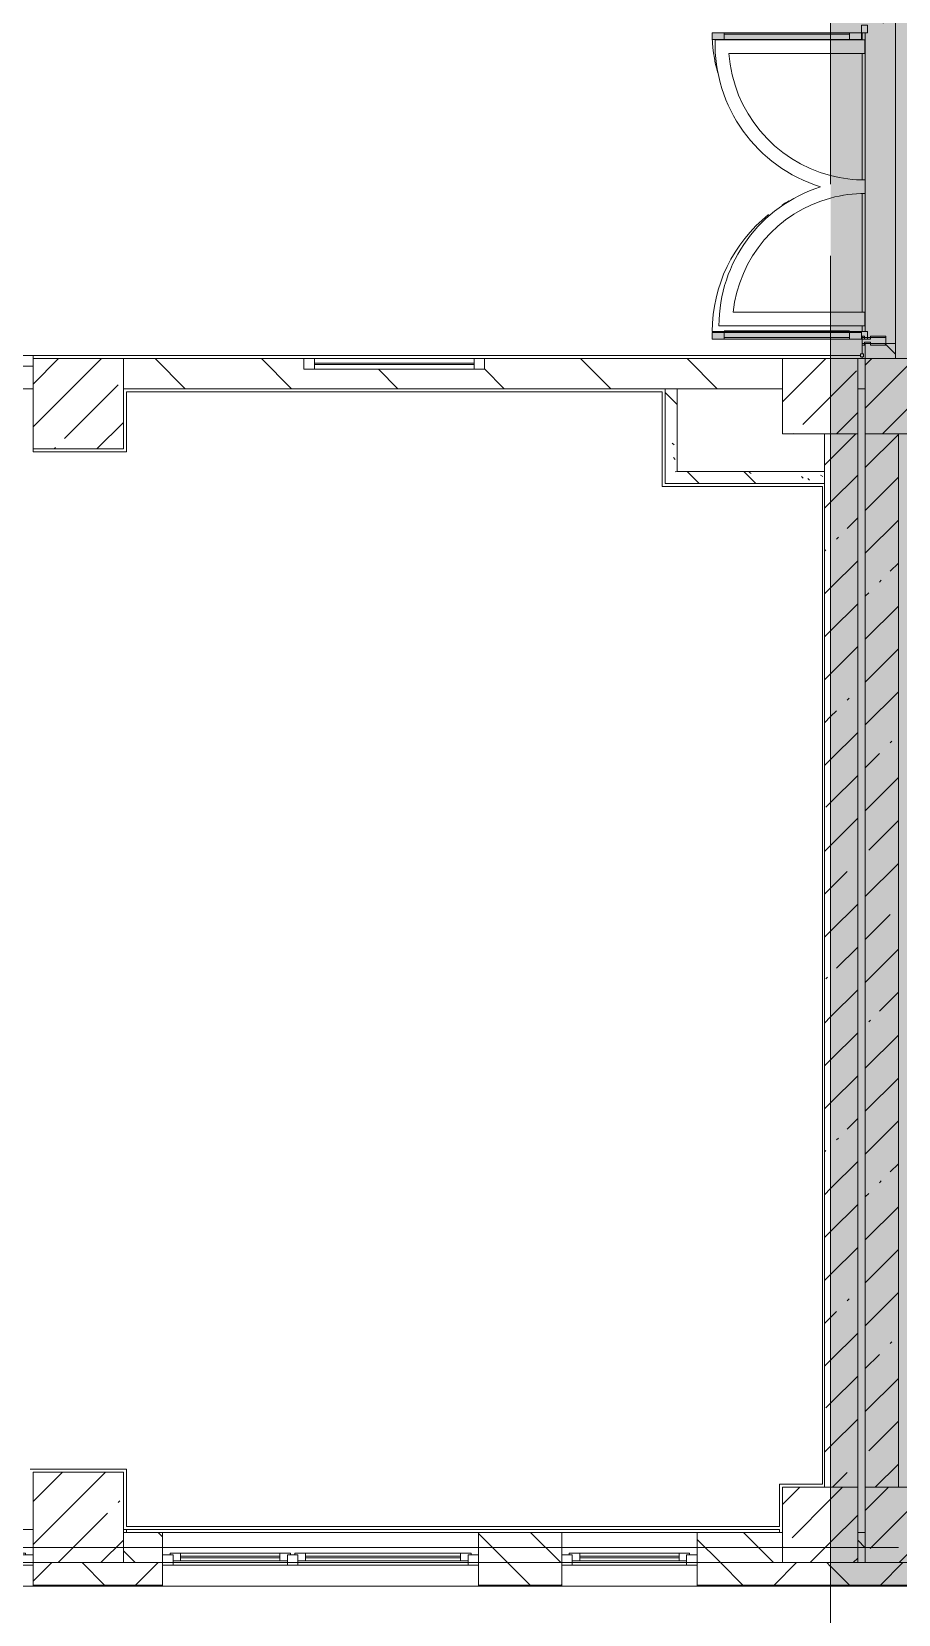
# Model space of a CAD drawing. Header units: millimetres. Extents: x 35378 to 237579, y -8553 to 29000.
# Drawn here: x 141395 to 147155, y -444 to 10073 of the extents above; entities that cross this region are included whole.
import ezdxf

# ---------------------------------------------------------------- set-up
doc = ezdxf.new("R2010")
doc.units = ezdxf.units.MM
doc.linetypes.add('Осевая', pattern=[3175, 635, -476.25, 1587.5, -476.25])
doc.layers.add('A-DETL-GENF-3', color=7, linetype='Continuous', lineweight=9, true_color=0xc0c0c0, transparency=0.4)
for name, color, linetype, lineweight, true_color in [('A-DETL-GENF-4', 7, 'Continuous', 5, 0xaaaaaa), ('A-DETL-GENF-5', 7, 'Continuous', 5, 0xb7b7b7), ('A-DETL-GENF-6', 7, 'Continuous', 5, 0xe2e2e2), ('A-DOOR-1', 7, 'Continuous', 5, 0xaaaaaa), ('A-DOOR-3', 7, 'Continuous', 5, 0xb7b7b7), ('A-FLOR-1', 7, 'Continuous', 5, 0xb7b7b7), ('A-FLOR-2', 7, 'Continuous', 5, 0xaaaaaa), ('A-GLAZ-CWMG-2', 7, 'Continuous', 5, 0x737373), ('A-WALL-5', 7, 'Continuous', 5, 0x737373), ('A-WALL-6', 7, 'Continuous', 9, 0x737373), ('I-WALL-2', 7, 'Continuous', 5, 0x737373), ('I-WALL-4', 7, 'Continuous', 5, 0x787878), ('S-COLS-2', 7, 'Continuous', 5, 0x737373)]:
    doc.layers.add(name, color=color, linetype=linetype, lineweight=lineweight, true_color=true_color)
for name, color, linetype, lineweight in [('A-GLAZ-2', 7, 'Continuous', 5), ('A-GLAZ-CWMG-3', 7, 'Continuous', 5), ('A-WALL', 7, 'Continuous', 9), ('A-WALL-4', 7, 'Continuous', 5), ('I-WALL-3', 7, 'Continuous', 5), ('S-COLS-1', 7, 'Continuous', 5), ('Оси', 7, 'Continuous', 9), ('Оси-2', 7, 'Осевая', 9)]:
    doc.layers.add(name, color=color, linetype=linetype, lineweight=lineweight)
pattern_1 = [(135, (108394.95, 0), (-176.7767, -176.7767), [])]
pattern_2 = [(45, (108394.95, 0), (-353.5534, 353.5534), []), (135, (108394.95, 0), (-353.5534, -353.5534), [])]
pattern_3 = [(45, (108394.95, 0), (-285.123, 285.123), []), (45, (108680.07, 0), (-285.123, 285.123), [504.031, -100.806, 16.764, -84.042])]
pattern_4 = [(45, (-38240, -150), (-285.123, 285.123), []), (45, (-37954.88, -150), (-285.123, 285.123), [504.031, -100.806, 16.764, -84.042])]
pattern_5 = [(45, (-38240, -7650), (-285.123, 285.123), []), (45, (-37954.88, -7650), (-285.123, 285.123), [504.031, -100.806, 16.764, -84.042])]
pattern_6 = [(135, (108394.95, 0), (-377.171, -377.171), [533.4, -88.9, 17.78, -88.9]), (135, (108394.95, 376.94), (-377.171, -377.171), []), (50, (108394.95, 0), (637.6445, -55.7866), [66.675, -733.425]), (355, (108394.95, 0), (-123.349, 668.699), [53.34, -586.74]), (100.451, (108448.1, -4.65), (514.299, 612.908), [56.665, -623.315]), (46.184, (108394.95, 177.8), (948.776, -147.15), [100.012, -1100.137]), (96.636, (108474, 165.5), (830.91, 865.997), [84.998, -934.973]), (351.184, (108394.9, 177.8), (830.918, 865.988), [80.01, -880.11]), (21, (108483.85, 133.35), (530.6506, -357.928), [66.675, -733.425]), (326, (108483.85, 133.35), (216.308, 644.658), [53.34, -586.74]), (71.451, (108528.07, 103.5), (746.96, 286.724), [56.665, -623.315]), (37.5, (108394.95, 0), (10.8105, 295.9426), [16.764, -562.864, 16.764, -578.866, -588.962]), (37.5, (108394.95, 0), (10.8105, 295.9426), [-1175.258, 16.764, -572.198]), (7.5, (108394.95, 0), (233.8692, 350.6318), [16.764, -322.834, 16.764, -549.529, -224.472]), (7.5, (108394.95, 0), (233.8692, 350.6318), [-905.891, 16.764, -207.708]), (327.5, (108196.7, 0), (474.5678, -20.0513), [16.764, -205.486, 16.764, -676.656, -920.115]), (327.5, (108196.7, 0), (474.5678, -20.0513), [-915.67, 16.764, -903.351]), (317.5, (108107.8, 0), (518.452, 88.9934), [16.764, -272.161, 16.764, -443.738, -653.415]), (317.5, (108107.8, 0), (518.452, 88.9934), [-749.427, 16.764, -636.651])]
pattern_7 = [(135, (108394.95, 0), (-353.5534, -353.5534), [])]

# ---------------------------------------------------------------- blocks, each defined once
blk = doc.blocks.new('BSC_Колонна _Прямоугольная - 500х500-23286270-3_5_2_птичка')
at = {"layer": 'S-COLS-1'}
h = blk.add_hatch(dxfattribs=at)
h.set_pattern_fill('FP_73', color=256, style=0, pattern_type=2)
h.set_pattern_definition([(45, (-38790, -7650), (-285.123, 285.123), []), (45, (-38504.88, -7650), (-285.123, 285.123), [504.031, -100.806, 16.764, -84.042])])
h.paths.add_polyline_path([(-250, -250), (250, -250), (250, 250), (-250, 250), (-250, 101)])
at = {"layer": 'S-COLS-2'}
for p, q in [((250, 250), (-250, 250)), ((-250, 250), (-250, -250)), ((250, -250), (250, 250)), ((-250, -250), (250, -250))]:
    blk.add_line(p, q, dxfattribs=at)
blk = doc.blocks.new('BSC_Колонна _Прямоугольная - 500х500-V58-3_5_2_птичка')
at = {"layer": 'S-COLS-1'}
h = blk.add_hatch(dxfattribs=at)
h.set_pattern_fill('FP_80', color=256, style=0, pattern_type=2)
h.set_pattern_definition([(45, (-38790, -150), (-285.123, 285.123), []), (45, (-38504.88, -150), (-285.123, 285.123), [504.031, -100.806, 16.764, -84.042])])
h.paths.add_polyline_path([(250, -250), (250, 250), (-250, 250), (-250, -250)])
at = {"layer": 'S-COLS-2'}
for p, q in [((250, 250), (-250, 250)), ((-250, 250), (-250, -250)), ((250, -250), (250, 250)), ((-250, -250), (250, -250))]:
    blk.add_line(p, q, dxfattribs=at)
blk = doc.blocks.new('BSC_Колонна _Прямоугольная - 600х600-V76-3_5_2_птичка')
at = {"layer": 'S-COLS-1'}
h = blk.add_hatch(dxfattribs=at)
h.set_pattern_fill('FP_107', color=256, style=0, pattern_type=2)
h.set_pattern_definition([(45, (-33310, -7600), (-285.123, 285.123), []), (45, (-33024.88, -7600), (-285.123, 285.123), [504.031, -100.806, 16.764, -84.042])])
h.paths.add_polyline_path([(-300, -300), (300, -300), (300, 300), (-300, 300), (-300, 151)])
for p, q in [((300, 300), (-300, 300)), ((-300, 300), (-300, -300)), ((300, -300), (300, 300)), ((-300, -300), (300, -300))]:
    blk.add_line(p, q, dxfattribs=at)
blk = doc.blocks.new('BSC_Колонна _Прямоугольная - 600х600-V77-3_5_2_птичка')
at = {"layer": 'S-COLS-1'}
h = blk.add_hatch(dxfattribs=at)
h.set_pattern_fill('FP_108', color=256, style=0, pattern_type=2)
h.set_pattern_definition([(45, (-33310, -200), (-285.123, 285.123), []), (45, (-33024.88, -200), (-285.123, 285.123), [504.031, -100.806, 16.764, -84.042])])
h.paths.add_polyline_path([(300, -300), (300, 300), (-300, 300), (-300, -300), (252, -300)])
for p, q in [((300, 300), (-300, 300)), ((-300, 300), (-300, -300)), ((300, -300), (300, 300)), ((-300, -300), (300, -300))]:
    blk.add_line(p, q, dxfattribs=at)
blk = doc.blocks.new('120_Окно_СКБ_2Ст - 120_Окно_СКБ_2Ст 2100х2400 _мал створка справа_-22446225-3_5_2_птичка')
at = {"layer": 'A-GLAZ-2'}
for p, q in [((-1050, -127), (-1050, -57)), ((-1050, -57), (-980, -57)), ((1050, -57), (-1050, -57)), ((-980, -57), (-980, -127)), ((150, -87), (-980, -87)), ((-980, -87), (-980, -127)), ((-930, -137), (-930, -87)), ((100, -137), (100, -87)), ((150, -127), (150, -57)), ((150, -57), (220, -57)), ((150, -127), (150, -87)), ((220, -57), (220, -127)), ((980, -87), (220, -87)), ((220, -87), (220, -127)), ((270, -137), (270, -87)), ((930, -137), (930, -87)), ((980, -127), (980, -57)), ((980, -57), (1050, -57)), ((980, -127), (980, -87)), ((1050, -57), (1050, -127)), ((-980, -127), (-1050, -127)), ((-1050, -127), (-1000, -127)), ((-980, -127), (-1000, -127)), ((-1000, -127), (-1000, -137)), ((-1000, -137), (170, -137)), ((170, -137), (-1000, -137)), ((-930, -107), (100, -107)), ((100, -117), (-930, -117)), ((220, -127), (150, -127)), ((170, -127), (150, -127)), ((170, -127), (200, -127)), ((170, -137), (170, -127)), ((220, -127), (200, -127)), ((200, -127), (200, -137)), ((200, -137), (1000, -137)), ((1000, -137), (200, -137)), ((270, -107), (930, -107)), ((930, -117), (270, -117)), ((1050, -127), (980, -127)), ((1000, -127), (980, -127)), ((1000, -127), (1050, -127)), ((1000, -137), (1000, -127))]:
    blk.add_line(p, q, dxfattribs=at)
blk = doc.blocks.new('120_Окно_СКБ_1Ст - 120_Окно_СКБ_1Ст 900х2500_h_-22445987-3_5_2_птичка')
at = {"layer": 'A-GLAZ-2'}
for p, q in [((-450, -127), (-450, -57)), ((-450, -57), (-380, -57)), ((450, -57), (-450, -57)), ((-380, -57), (-380, -127)), ((380, -87), (-380, -87)), ((-380, -87), (-380, -127)), ((-330, -137), (-330, -87)), ((330, -137), (330, -87)), ((380, -127), (380, -57)), ((380, -57), (450, -57)), ((380, -127), (380, -87)), ((450, -57), (450, -127)), ((-380, -127), (-450, -127)), ((-450, -127), (-400, -127)), ((-380, -127), (-400, -127)), ((-400, -127), (-400, -137)), ((-400, -137), (400, -137)), ((400, -137), (-400, -137)), ((-330, -107), (330, -107)), ((330, -117), (-330, -117)), ((450, -127), (380, -127)), ((400, -127), (380, -127)), ((400, -127), (450, -127)), ((400, -137), (400, -127))]:
    blk.add_line(p, q, dxfattribs=at)
blk = doc.blocks.new('BSC_Колонна _Прямоугольная - 500х500-V109-3_5_2_птичка')
at = {"layer": 'S-COLS-1'}
h = blk.add_hatch(dxfattribs=at)
h.set_pattern_fill('FP_138', color=256, style=0, pattern_type=2)
h.set_pattern_definition(pattern_4)
h.paths.add_polyline_path([(-17, -250), (70, -250), (70, 250), (-250, 250), (-250, -250)])
h = blk.add_hatch(dxfattribs=at)
h.set_pattern_fill('FP_138', color=256, style=0, pattern_type=2)
h.set_pattern_definition(pattern_4)
h.paths.add_polyline_path([(93, -250), (250, -250), (250, 250), (70, 250), (70, -250)])
for p, q in [((70, 250), (-250, 250)), ((-250, 250), (-250, -250)), ((-250, -250), (70, -250))]:
    blk.add_line(p, q, dxfattribs=at)
at = {"layer": 'S-COLS-2'}
for p, q in [((250, 250), (70, 250)), ((250, -250), (250, 250)), ((70, -250), (250, -250))]:
    blk.add_line(p, q, dxfattribs=at)
blk = doc.blocks.new('BSC_Колонна _Прямоугольная - 500х500-V110-3_5_2_птичка')
at = {"layer": 'S-COLS-1'}
h = blk.add_hatch(dxfattribs=at)
h.set_pattern_fill('FP_139', color=256, style=0, pattern_type=2)
h.set_pattern_definition(pattern_5)
h.paths.add_polyline_path([(-17, -250), (70, -250), (70, 250), (-250, 250), (-250, -250)])
h = blk.add_hatch(dxfattribs=at)
h.set_pattern_fill('FP_139', color=256, style=0, pattern_type=2)
h.set_pattern_definition(pattern_5)
h.paths.add_polyline_path([(250, -250), (250, 250), (70, 250), (70, -250)])
for p, q in [((70, 250), (-250, 250)), ((-250, 250), (-250, -250)), ((-250, -250), (70, -250))]:
    blk.add_line(p, q, dxfattribs=at)
at = {"layer": 'S-COLS-2'}
for p, q in [((250, 250), (70, 250)), ((250, -250), (250, 250)), ((70, -250), (250, -250))]:
    blk.add_line(p, q, dxfattribs=at)
blk = doc.blocks.new('120_Окно_СКБ_1Ст - 120_Окно_СКБ_1Ст 400х1200 EI30-24228909-3_5_2_птичка')
at = {"layer": 'A-GLAZ-2'}
for p, q in [((-600, 30), (-600, 100)), ((-600, 100), (-530, 100)), ((600, 100), (-600, 100)), ((-530, 30), (-600, 30)), ((-600, 30), (600, 30)), ((-530, 100), (-530, 30)), ((530, 70), (-530, 70)), ((530, 60), (-530, 60)), ((530, 30), (530, 100)), ((530, 100), (600, 100)), ((600, 30), (530, 30)), ((600, 100), (600, 30))]:
    blk.add_line(p, q, dxfattribs=at)
blk = doc.blocks.new('Прямоугольный импост - 50 x 70 мм-31700031-3_5_2_птичка')
at = {"layer": 'A-GLAZ-CWMG-3'}
for p, q in [((-70, 35), (0, 35)), ((-70, -35), (-70, 35)), ((0, -35), (-70, -35)), ((0, -15), (0, -35))]:
    blk.add_line(p, q, dxfattribs=at)
blk = doc.blocks.new('Прямоугольный импост - Импост структурный с накладкой - 160мм Темный-31239214-3_5_2_птичка')
at = {"layer": 'A-GLAZ-CWMG-2'}
for p, q in [((-50, 0), (-50, 17)), ((-50, 17), (0, 17)), ((-40, 0), (-50, 0)), ((-40, -40), (-40, 0)), ((0, 0), (-10, 0)), ((-10, 0), (-10, -40)), ((0, 17), (0, 0)), ((-50, -140), (-50, -40)), ((-50, -40), (-40, -40)), ((-10, -40), (0, -40)), ((0, -40), (0, -140)), ((0, -140), (-50, -140))]:
    blk.add_line(p, q, dxfattribs=at)
blk = doc.blocks.new('Дверь_Витражная_остекление_ - ДВН_ДАО_Главный вход_1800 в свету 5-32258809-3_5_2_птичка')
at = {"layer": 'A-DETL-GENF-6'}
for points in [[(-948, -56), (-948, -20), (-993, -20), (-993, -226), (-948, -226)], [(1043, -20), (998, -20), (998, -226), (1043, -226)], [(-948, -313), (-948, -226), (-993, -226), (-993, -1013), (-948, -1013)], [(1043, -313), (1043, -226), (998, -226), (998, -1013), (1043, -1013)]]:
    blk.add_hatch(color=256, dxfattribs=at).paths.add_polyline_path(points)
at = {"layer": 'A-DETL-GENF-4'}
for p, q in [((-993, -1013), (-993, -226)), ((-993, -226), (-993, -1013)), ((-983, -933), (-983, -226)), ((-948, -1013), (-948, -226)), ((-948, -1013), (-948, -226)), ((989, -933), (989, -226)), ((998, -1013), (998, -226)), ((998, -226), (998, -1013)), ((1033, -933), (1033, -226)), ((1043, -1013), (1043, -226)), ((1043, -1013), (1043, -226)), ((-993, -933), (-948, -933)), ((1043, -933), (998, -933)), ((-993, -1013), (-948, -1013)), ((-993, -1013), (-948, -1013)), ((1043, -1013), (998, -1013)), ((998, -1013), (1043, -1013))]:
    blk.add_line(p, q, dxfattribs=at)
at = {"layer": 'A-DETL-GENF-5'}
for p, q in [((-948, -20), (-993, -20)), ((-993, -226), (-993, -20)), ((-948, -20), (-993, -20)), ((-993, -20), (-993, -226)), ((-993, -100), (-948, -100)), ((-983, -226), (-983, -100)), ((-948, -226), (-948, -20)), ((-948, -226), (-948, -20)), ((989, -226), (989, -100)), ((998, -226), (998, -20)), ((998, -20), (998, -226)), ((1043, -100), (998, -100)), ((1033, -226), (1033, -100)), ((1043, -226), (1043, -20)), ((1043, -226), (1043, -20))]:
    blk.add_line(p, q, dxfattribs=at)
at = {"layer": 'A-DOOR-1'}
for p, q in [((-993, -1013), (-993, -226)), ((993, -1013), (993, -226))]:
    blk.add_line(p, q, dxfattribs=at)
for centre, start, end in [((993, -20), 208.9884, 212.16), ((993, -20), 218.4779, 270), ((-993, -20), 270, 285.599)]:
    blk.add_arc(centre, 993, start, end, dxfattribs=at)
at = {"layer": 'A-DOOR-3'}
for p, q in [((-1043, 20), (-993, 20)), ((-1043, -20), (-1043, 20)), ((-993, 20), (-993, -20)), ((993, 20), (1043, 20)), ((993, -20), (993, 20)), ((1043, 20), (1043, -20)), ((-993, -20), (-1043, -20)), ((-993, -226), (-993, -20)), ((993, -226), (993, -20)), ((1043, -20), (993, -20))]:
    blk.add_line(p, q, dxfattribs=at)
blk = doc.blocks.new('Прямоугольный импост - Импост структурный с накладкой - 160мм Темный-31915521-3_5_2_птичка')
at = {"layer": 'A-GLAZ-CWMG-2'}
for p, q in [((-25, 0), (-25, 17)), ((-25, 17), (25, 17)), ((-15, 0), (-25, 0)), ((-15, -40), (-15, 0)), ((25, 0), (15, 0)), ((15, 0), (15, -40)), ((25, 17), (25, 0)), ((-25, -140), (-25, -40)), ((-25, -40), (-15, -40)), ((15, -40), (25, -40)), ((25, -40), (25, -140)), ((25, -140), (-25, -140))]:
    blk.add_line(p, q, dxfattribs=at)

msp = doc.modelspace()

# ---------------------------------------------------------------- hatches: boundary and pattern name
at = {"layer": 'A-DETL-GENF-3'}
msp.add_hatch(color=256, dxfattribs=at).paths.add_polyline_path([(179244.5, -251.7), (184244.9, -251.7), (184244.9, 3288.3), (192964.9, 3288.3), (192964.9, 27348.3), (150304.9, 27348.3), (150304.9, 23888.3), (146705.1, 23888.3), (146705.1, -251.7), (178312.4, -251.7)])
at = {"layer": 'A-WALL-4'}
h = msp.add_hatch(dxfattribs=at)
h.set_pattern_fill('FP_96', color=256, style=0, pattern_type=2)
h.set_pattern_definition(pattern_1)
h.paths.add_polyline_path([(140092.8, -100), (140504.9, -100), (140504.9, 100), (139277.8, 100), (139277.8, -100)])
h.paths.add_polyline_path([(146384.9, -100), (146384.9, 100), (145817.9, 100), (145817.9, -100)])
h.paths.add_polyline_path([(138377.8, -100), (138377.8, 100), (138204.7, 100), (138204.7, -100), (138228.4, -100)])
h.paths.add_polyline_path([(144753.7, -100), (144917.9, -100), (144917.9, 100), (144364.9, 100), (144364.9, -100)])
h.paths.add_polyline_path([(142004.9, -100), (142264.9, -100), (142264.9, 100), (142004.9, 100), (142004.9, 39.5)])
h.paths.add_polyline_path([(127754.9, -100), (129104.9, -100), (129104.9, 100), (127754.9, 100)])
h.paths.add_polyline_path([(133204.9, -100), (133954.9, -100), (133954.9, 100), (133204.9, 100)])
h.paths.add_polyline_path([(134804.7, -100), (134804.7, 100), (134554.9, 100), (134554.9, -100)])
h.paths.add_polyline_path([(125654.9, -100), (125654.9, 100), (124904.9, 100), (124904.9, -100), (125177.8, -100)])
h.paths.add_polyline_path([(130304.9, -100), (130304.9, 100), (130004.9, 100), (130004.9, -100)])
h.paths.add_polyline_path([(131104.9, -100), (131104.9, 100), (130904.9, 100), (130904.9, -100)])
h.paths.add_polyline_path([(119504.9, -100), (119504.9, 100), (118754.7, 100), (118754.7, -100)])
h.paths.add_polyline_path([(124004.9, -100), (124004.9, 100), (123254.9, 100), (123254.9, -100)])
h.paths.add_polyline_path([(120404.9, -100), (120554.9, -100), (120554.9, 100), (120404.9, 100)])
h.paths.add_polyline_path([(116054.9, -100), (116054.9, 100), (115224.9, 100), (115224.9, -100), (115856, -100)])
h = msp.add_hatch(dxfattribs=at)
h.set_pattern_fill('FP_96', color=256, style=0, pattern_type=2)
h.set_pattern_definition(pattern_1)
h.paths.add_polyline_path([(173651.4, -100), (173804.9, -100), (173804.9, 100), (173554.9, 100), (173554.9, -100)])
h.paths.add_polyline_path([(166194, -100), (166204.9, -100), (166204.9, 100), (165304.9, 100), (165304.9, -100)])
h.paths.add_polyline_path([(169804.9, -100), (170004.9, -100), (170004.9, 100), (169804.9, 100), (169804.9, 42.9)])
h.paths.add_polyline_path([(172654.9, -100), (172654.9, 100), (172104.9, 100), (172104.9, -100)])
h.paths.add_polyline_path([(159404.9, -100), (159404.9, 100), (158654.9, 100), (158654.9, -100)])
h.paths.add_polyline_path([(156554.9, -100), (156554.9, 100), (156304.9, 100), (156304.9, -100)])
h.paths.add_polyline_path([(160804.9, -100), (161054.9, -100), (161054.9, 100), (160804.9, 100), (160804.9, 33.3)])
h.paths.add_polyline_path([(152211.2, -100), (152704.9, -100), (152704.9, 100), (151804.9, 100), (151804.9, -100)])
h.paths.add_polyline_path([(163154.9, -100), (163904.9, -100), (163904.9, 100), (163154.9, 100)])
h.paths.add_polyline_path([(146934.9, -100), (146934.9, 100), (146884.9, 100), (146884.9, -100)])
h.paths.add_polyline_path([(151304.9, -100), (151304.9, 100), (151054.9, 100), (151054.9, -100)])
h.paths.add_polyline_path([(150154.9, -100), (150154.9, 100), (149534.9, 100), (149534.9, -100)])
h = msp.add_hatch(dxfattribs=at)
h.set_pattern_fill('FP_98', color=256, style=0, pattern_type=2)
h.set_pattern_definition(pattern_2)
h.paths.add_polyline_path([(134804.7, -250), (134804.7, -100), (133204.9, -100), (133204.9, -250), (134554.9, -250)])
h.paths.add_polyline_path([(146705.1, -250), (146705.1, -100), (145817.9, -100), (145817.9, -250), (146618.1, -250)])
h.paths.add_polyline_path([(137604.7, -250), (138377.8, -250), (138377.8, -100), (137604.7, -100)])
h.paths.add_polyline_path([(144917.9, -250), (144917.9, -100), (144364.9, -100), (144364.9, -250), (144753.7, -250)])
h.paths.add_polyline_path([(139277.8, -250), (140504.9, -250), (140504.9, -100), (139277.8, -100)])
h.paths.add_polyline_path([(142004.9, -250), (142264.9, -250), (142264.9, -100), (141404.9, -100), (141404.9, -250), (141957.1, -250)])
h.paths.add_polyline_path([(127974.4, -250), (129104.9, -250), (129104.9, -100), (127754.9, -100), (127754.9, -250)])
h.paths.add_polyline_path([(121154.9, -250), (121154.9, -100), (120404.9, -100), (120404.9, -250), (120516.9, -250)])
h.paths.add_polyline_path([(123254.9, -250), (124004.9, -250), (124004.9, -100), (123254.9, -100)])
h.paths.add_polyline_path([(130904.9, -250), (131104.9, -250), (131104.9, -100), (130004.9, -100), (130004.9, -250), (130770.9, -250)])
h.paths.add_polyline_path([(124904.9, -250), (125654.9, -250), (125654.9, -100), (124904.9, -100)])
h.paths.add_polyline_path([(119504.9, -250), (119504.9, -100), (118754.7, -100), (118754.7, -250)])
h.paths.add_polyline_path([(115224.9, -250), (116654.7, -250), (116654.7, -100), (115224.9, -100)])
h.paths.add_polyline_path([(112124.9, -250), (112124.9, -100), (108134.9, -100), (108134.9, -250), (111195.1, -250)])
h = msp.add_hatch(dxfattribs=at)
h.set_pattern_fill('FP_98', color=256, style=0, pattern_type=2)
h.set_pattern_definition(pattern_2)
h.paths.add_polyline_path([(160304.9, -250), (161054.9, -250), (161054.9, -100), (160304.9, -100)])
h.paths.add_polyline_path([(165022, -250), (165022, -100), (164804.9, -100), (164804.9, -250)])
h.paths.add_polyline_path([(163154.9, -250), (163904.9, -250), (163904.9, -100), (163154.9, -100)])
h.paths.add_polyline_path([(156304.9, -250), (156554.9, -250), (156554.9, -100), (155804.9, -100), (155804.9, -250), (155939.9, -250)])
h.paths.add_polyline_path([(151054.9, -250), (152704.9, -250), (152704.9, -100), (151054.9, -100)])
h.paths.add_polyline_path([(149534.9, -250), (150154.9, -250), (150154.9, -100), (149534.9, -100)])
h.paths.add_polyline_path([(147434.9, -250), (147434.9, -100), (146705.1, -100), (146705.3, -250), (146722.9, -250)])
h.paths.add_polyline_path([(158654.9, -250), (159404.9, -250), (159404.9, -100), (158654.9, -100)])
at = {"layer": 'I-WALL-3'}
h = msp.add_hatch(dxfattribs=at)
h.set_pattern_fill('FP_97', color=256, style=0, pattern_type=2)
h.set_pattern_definition(pattern_7)
h.paths.add_polyline_path([(146934.9, 7900), (147134.9, 7900), (147134.9, 8000), (146934.9, 8000)])
h.paths.add_polyline_path([(146934.9, 10130), (147134.9, 10130), (147134.9, 10230), (146934.9, 10230)])
h = msp.add_hatch(dxfattribs=at)
h.set_pattern_fill('FP_97', color=256, style=0, pattern_type=2)
h.set_pattern_definition(pattern_7)
h.paths.add_polyline_path([(145684.9, 7700), (146384.9, 7700), (146384.9, 7900), (144404.9, 7900), (144404.9, 7830), (143204.9, 7830), (143204.9, 7900), (142004.9, 7900), (142004.9, 7700), (145604.9, 7700)])
h.paths.add_polyline_path([(138834.7, 7700), (138904.9, 7700), (138904.9, 7900), (138204.7, 7900), (138204.7, 7700), (138754.7, 7700)])
h = msp.add_hatch(dxfattribs=at)
h.set_pattern_fill('FP_97', color=256, style=0, pattern_type=2)
h.set_pattern_definition(pattern_7)
h.paths.add_polyline_path([(150524.9, 7700), (151304.9, 7700), (151304.9, 7900), (150524.9, 7900)])
h.paths.add_polyline_path([(147890.9, 7700), (148024.9, 7700), (148024.9, 7900), (147434.9, 7900), (147434.9, 7700)])
h.paths.add_polyline_path([(146934.9, 7700), (146934.9, 7900), (146884.9, 7900), (146884.9, 7700)])
h = msp.add_hatch(dxfattribs=at)
h.set_pattern_fill('FP_94', color=256, style=0, pattern_type=2)
h.set_pattern_definition(pattern_3)
h.paths.add_polyline_path([(146705.1, 400), (146705.1, 7400), (146664.9, 7400), (146664.9, 400)])
h = msp.add_hatch(dxfattribs=at)
h.set_pattern_fill('FP_94', color=256, style=0, pattern_type=2)
h.set_pattern_definition(pattern_3)
h.paths.add_polyline_path([(146705.1, 400), (146884.9, 400), (146884.9, 7400), (146705.1, 7400), (146705.1, 809.7)])
h = msp.add_hatch(dxfattribs=at)
h.set_pattern_fill('FP_94', color=256, style=0, pattern_type=2)
h.set_pattern_definition(pattern_3)
h.paths.add_polyline_path([(146934.9, 400), (147154.9, 400), (147154.9, 7400), (146934.9, 7400), (146934.9, 809.7)])
at = {"layer": 'I-WALL-4'}
h = msp.add_hatch(dxfattribs=at)
h.set_pattern_fill('FP_104', color=256, style=0, pattern_type=2)
h.set_pattern_definition(pattern_6)
h.paths.add_polyline_path([(145684.9, 7150), (145684.9, 7700), (145604.9, 7700), (145604.9, 7150)])
h = msp.add_hatch(dxfattribs=at)
h.set_pattern_fill('FP_104', color=256, style=0, pattern_type=2)
h.set_pattern_definition(pattern_6)
h.paths.add_polyline_path([(146664.9, 7070), (146664.9, 7150), (145604.9, 7150), (145604.9, 7070), (146618.1, 7070)])

# ---------------------------------------------------------------- linework, layer by layer
at = {"layer": 'A-FLOR-1'}
for p, q in [((146914.4, 10065), (146914.4, 10018)), ((146914.9, 10018), (146914.9, 10065)), ((146931.9, 9928), (146931.9, 10018)), ((146914.4, 9928), (146914.4, 9088.1)), ((146914.9, 9088.1), (146914.9, 9928)), ((146934.9, 8997), (146934.9, 9087)), ((146914.4, 8995.9), (146914.4, 8207.6)), ((146914.9, 8207.6), (146914.9, 8995.9)), ((146931.9, 8117.6), (146931.9, 8207.6)), ((146914.4, 8117.6), (146914.4, 8080)), ((146914.9, 8080), (146914.9, 8117.6)), ((146914.4, 7991.2), (146914.4, 7931)), ((146914.4, 7911), (146914.4, 7900)), ((146914.9, 7931), (146914.9, 7990.6))]:
    msp.add_line(p, q, dxfattribs=at)
for centre, radius, start, end in [((146931.9, 9992), 905, 255.46254, 270.18994), ((146931.9, 8118), 879, 89.80445, 104.9812)]:
    msp.add_arc(centre, radius, start, end, dxfattribs=at)
at = {"layer": 'A-FLOR-2'}
for p, q in [((146931.9, 10018), (145937.3, 10018)), ((146029.2, 9928), (146931.9, 9928)), ((146931.9, 8207.6), (146057.5, 8207.6)), ((145962.9, 8117.6), (146931.9, 8117.6)), ((141404.9, 7920), (146904.4, 7920)), ((145584.9, 7680), (142024.9, 7680)), ((142024.9, 7680), (142024.9, 7280)), ((145584.9, 7050), (145584.9, 7680)), ((141404.9, 7280), (141404.9, 7300)), ((142024.9, 7280), (141404.9, 7280)), ((146649.9, 7050), (145584.9, 7050)), ((146649.9, 420), (146649.9, 7050)), ((141384.9, 520), (142024.9, 520)), ((142024.9, 520), (142024.9, 140)), ((146364.9, 140), (146364.9, 420)), ((146364.9, 420), (146649.9, 420)), ((142024.9, 140), (146364.9, 140))]:
    msp.add_line(p, q, dxfattribs=at)
for centre, radius, start, end in [((146931.9, 9992), 995, 178.50265, 252.82384), ((146931.9, 9992), 905, 184.05524, 255.46254), ((146931.9, 8118), 969, 107.65196, 180.02266), ((146931.9, 8118), 879, 104.9812, 174.14835)]:
    msp.add_arc(centre, radius, start, end, dxfattribs=at)
at = {"layer": 'A-WALL'}
for p, q in [((145684.9, 7700), (145604.9, 7700)), ((146664.9, 7070), (146664.9, 7150)), ((142004.9, -100), (142264.9, -100)), ((144364.9, -100), (144917.9, -100)), ((145817.9, -100), (146384.9, -100)), ((141404.9, -250), (142264.9, -250)), ((141404.9, -253), (142264.9, -253)), ((144364.9, -250), (144917.9, -250)), ((144364.9, -253), (144917.9, -253)), ((145817.9, -250), (147434.9, -250)), ((145817.9, -253), (147434.9, -253))]:
    msp.add_line(p, q, dxfattribs=at)
at = {"layer": 'A-WALL-4'}
for p, q in [((142264.9, 100), (142004.9, 100)), ((142264.9, -258), (142264.9, 100)), ((144917.9, 100), (144364.9, 100)), ((144364.9, 100), (144364.9, -258)), ((144917.9, -258), (144917.9, 100)), ((146384.9, 100), (145817.9, 100)), ((145817.9, 100), (145817.9, -258)), ((140504.9, -100), (141404.9, -100)), ((141404.9, -100), (141404.9, -258)), ((142264.9, -100), (144364.9, -100)), ((144917.9, -100), (145817.9, -100)), ((130004.9, -258), (144917.9, -258)), ((158654.9, -258), (144917.9, -258))]:
    msp.add_line(p, q, dxfattribs=at)
at = {"layer": 'A-WALL-5'}
for p, q in [((146924.4, 7931), (146904.4, 7931)), ((146904.4, 7931), (146904.4, 7911)), ((146904.4, 7911), (146924.4, 7911)), ((146924.4, 7911), (146924.4, 7931)), ((146934.9, 100), (146884.9, 100))]:
    msp.add_line(p, q, dxfattribs=at)
at = {"layer": 'A-WALL-6'}
msp.add_line((146934.9, -100), (146884.9, -100), dxfattribs=at)
at = {"layer": 'I-WALL-2'}
for p, q in [((147134.9, 10230), (147134.9, 7900)), ((146934.9, 9087), (146934.9, 10065)), ((146934.9, 8080), (146934.9, 8997)), ((147134.9, 8000), (146934.9, 8000)), ((146934.9, 8000), (146934.9, 7900)), ((146934.9, 7900), (146884.9, 7900)), ((146884.9, 7700), (146934.9, 7700)), ((146884.9, 400), (146884.9, 7400)), ((146934.9, 7400), (146934.9, 400)), ((147154.9, 400), (147154.9, 7400))]:
    msp.add_line(p, q, dxfattribs=at)
at = {"layer": 'I-WALL-3'}
for p, q in [((143204.9, 7900), (142004.9, 7900)), ((146384.9, 7900), (144404.9, 7900)), ((141404.9, 7700), (138834.7, 7700)), ((142004.9, 7700), (145604.9, 7700)), ((145604.9, 7700), (145604.9, 7070)), ((145684.9, 7150), (145684.9, 7700)), ((145684.9, 7700), (146384.9, 7700)), ((146664.9, 7400), (146664.9, 7150)), ((145604.9, 7070), (146664.9, 7070)), ((146664.9, 7150), (145684.9, 7150)), ((146664.9, 7070), (146664.9, 400)), ((138204.7, 120), (141404.9, 120)), ((142004.9, 120), (146364.9, 120)), ((142024.9, 100), (142024.9, 120)), ((146364.9, 120), (146364.9, 100)), ((144364.9, 100), (142264.9, 100)), ((145817.9, 100), (144917.9, 100))]:
    msp.add_line(p, q, dxfattribs=at)
at = {"layer": 'Оси'}
for p, q in [((146704.9, -4552.8), (146704.9, 7947.2)), ((134654.9, 0), (147154.9, 0))]:
    msp.add_line(p, q, dxfattribs=at)
at = {"layer": 'Оси-2'}
msp.add_line((146704.9, 7947.2), (146704.9, 11277.7), dxfattribs=at)

# ---------------------------------------------------------------- block references
at = {"layer": 'A-DOOR-3', "rotation": 269.9999999999999}
msp.add_blockref('Дверь_Витражная_остекление_ - ДВН_ДАО_Главный вход_1800 в свету 5-32258809-3_5_2_птичка', (146930.9, 9072.5), dxfattribs=at)
at = {"layer": 'A-GLAZ-2'}
msp.add_blockref('120_Окно_СКБ_1Ст - 120_Окно_СКБ_1Ст 400х1200 EI30-24228909-3_5_2_птичка', (143804.9, 7800), dxfattribs=at)
at = {"layer": 'A-GLAZ-2', "rotation": 180}
for name, p in [('120_Окно_СКБ_1Ст - 120_Окно_СКБ_1Ст 900х2500_h_-22445987-3_5_2_птичка', (140954.9, -175)), ('120_Окно_СКБ_2Ст - 120_Окно_СКБ_2Ст 2100х2400 _мал створка справа_-22446225-3_5_2_птичка', (143314.9, -175)), ('120_Окно_СКБ_1Ст - 120_Окно_СКБ_1Ст 900х2500_h_-22445987-3_5_2_птичка', (145367.9, -175))]:
    msp.add_blockref(name, p, dxfattribs=at)
at = {"layer": 'A-GLAZ-CWMG-2', "extrusion": (0, 0, -1), "rotation": 270.0000000000001}
for name, p in [('Прямоугольный импост - Импост структурный с накладкой - 160мм Темный-31239214-3_5_2_птичка', (-146930.9, 8000)), ('Прямоугольный импост - Импост структурный с накладкой - 160мм Темный-31915521-3_5_2_птичка', (-146930.9, 8015))]:
    msp.add_blockref(name, p, dxfattribs=at)
at = {"layer": 'A-GLAZ-CWMG-3', "extrusion": (0, 0, -1), "rotation": 180}
msp.add_blockref('Прямоугольный импост - 50 x 70 мм-31700031-3_5_2_птичка', (-141404.9, 7885), dxfattribs=at)
at = {"layer": 'S-COLS-1'}
for name, p in [('BSC_Колонна _Прямоугольная - 600х600-V76-3_5_2_птичка', (141704.9, 7600)), ('BSC_Колонна _Прямоугольная - 600х600-V77-3_5_2_птичка', (141704.9, 200))]:
    msp.add_blockref(name, p, dxfattribs=at)
at = {"layer": 'S-COLS-2'}
for name, p in [('BSC_Колонна _Прямоугольная - 500х500-V110-3_5_2_птичка', (146634.9, 7650)), ('BSC_Колонна _Прямоугольная - 500х500-23286270-3_5_2_птичка', (147184.9, 7650)), ('BSC_Колонна _Прямоугольная - 500х500-V109-3_5_2_птичка', (146634.9, 150)), ('BSC_Колонна _Прямоугольная - 500х500-V58-3_5_2_птичка', (147184.9, 150))]:
    msp.add_blockref(name, p, dxfattribs=at)

doc.saveas('drawing.dxf')
